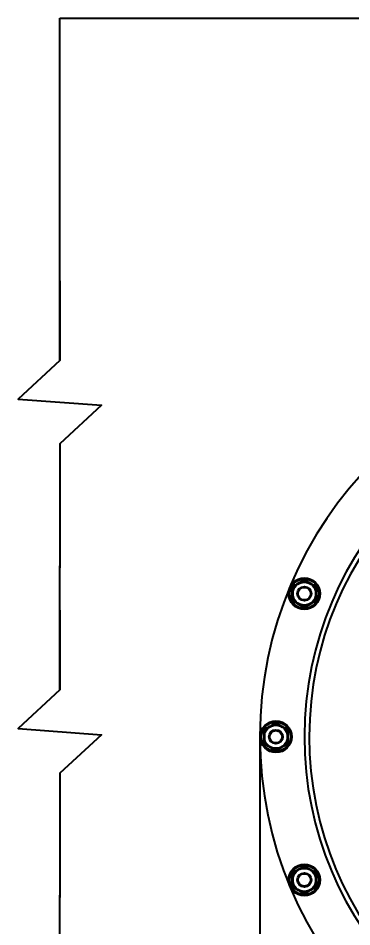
# Model space of a CAD drawing. Header units: millimetres. Extents: x 1186 to 6713, y 237 to 5598.
# Drawn here: x 3634 to 3822, y 4683 to 5195 of the extents above; entities that cross this region are included whole.
import ezdxf

# ---------------------------------------------------------------- set-up
doc = ezdxf.new("R2010")
doc.units = ezdxf.units.MM
doc.header["$LTSCALE"] = 384.175
doc.header["$PDMODE"] = 3
doc.header["$PDSIZE"] = 8
doc.layers.get('0').update_dxf_attribs({"linetype": 'CONTINUOUS'})
doc.layers.get('Defpoints').update_dxf_attribs({"linetype": 'CONTINUOUS'})
doc.layers.add('02___PRT_ALL_AXES', color=7, linetype='CONTINUOUS')
doc.styles.get("Standard").update_dxf_attribs({"font": 'calibri.ttf'})
doc.dimstyles.get("Standard").update_dxf_attribs({"dimtxt": 43.75, "dimasz": 43.75, "dimexe": 1.5, "dimexo": 1, "dimtad": 1, "dimdsep": 46, "dimtxsty": 'Standard', "dimblk": '_FILLED', "dimblk1": '_FILLED', "dimblk2": '_FILLED', "dimcen": 0.09, "dimazin": 2, "dimtol": 1, "dimtp": 0.01, "dimtm": 0.01, "dimtfac": 1, "dimtofl": 0, "dimtmove": 0, "dimatfit": 3, "dimldrblk": '_FILLED', "dimfxl": 1, "dimtolj": 1, "dimarcsym": 0})

# ---------------------------------------------------------------- blocks, each defined once
blk = doc.blocks.new('_FILLED')
at = {"color": 0, "linetype": 'ByBlock'}
blk.add_solid([(0, 0), (-1, 0.214), (-1, -0.214)], dxfattribs=at)
blk = doc.blocks.new('*D80')
at = {"color": 0, "lineweight": -2}
for p, q in [((3770.23, 4788.88), (3770.23, 4468.09)), ((4210.24, 4788.42), (4210.24, 4468.09)), ((3813.98, 4469.59), (3920.88, 4469.59)), ((4166.49, 4469.59), (4082.52, 4469.59))]:
    blk.add_line(p, q, dxfattribs=at)
at = {"layer": 'Defpoints', "color": 0}
for p in [(3770.23, 4789.88), (4210.24, 4789.42), (4210.24, 4469.59)]:
    blk.add_point(p, dxfattribs=at)
at = {"color": 0, "linetype": 'ByBlock', "lineweight": -2, "xscale": 43.75, "yscale": 43.75, "zscale": 43.75, "rotation": 180}
blk.add_blockref('_FILLED', (3770.23, 4469.59), dxfattribs=at)
at = {"color": 0, "linetype": 'ByBlock', "lineweight": -2, "xscale": 43.75, "yscale": 43.75, "zscale": 43.75}
blk.add_blockref('_FILLED', (4210.24, 4469.59), dxfattribs=at)
at = {"color": 0, "insert": (4001.7, 4469.59), "char_height": 43.75, "attachment_point": 5}
blk.add_mtext('\\A1;\\A1;%%C 440', dxfattribs=at)

msp = doc.modelspace()

# ---------------------------------------------------------------- linework, layer by layer
for p, q in [((3657.2987, 5195.27166), (5102.55559, 5195.27166)), ((3657.2987, 5072.11409), (3657.2987, 5195.27166)), ((3657.2987, 5072.11409), (3657.2987, 5195.27166)), ((3657.2987, 5002.11409), (3657.2987, 5072.11409)), ((3657.2987, 5002.11409), (3657.2987, 5072.11409)), ((3657.2987, 4955.11409), (3657.2987, 4885.11409)), ((3657.2987, 4955.11409), (3657.2987, 4885.11409)), ((3657.2987, 4816.29203), (3657.2987, 4886.29203)), ((3657.2987, 4816.29203), (3657.2987, 4886.29203)), ((3657.2987, 4769.29203), (3657.2987, 4699.29203)), ((3657.2987, 4769.29203), (3657.2987, 4699.29203)), ((3657.2987, 4630.46997), (3657.2987, 4700.46997)), ((3657.2987, 4630.46997), (3657.2987, 4700.46997))]:
    msp.add_line(p, q)
at = {"color": 0}
msp.add_line((3657.2987, 5195.27166), (5102.55559, 5195.27166), dxfattribs=at)
at = {"linetype": 'Continuous'}
for p, q in [((3795.29405, 4878.13207), (3788.79419, 4874.37906)), ((3801.79419, 4874.37952), (3795.29405, 4878.13207)), ((3788.79419, 4874.37906), (3788.79445, 4866.87351)), ((3801.79445, 4866.87397), (3801.79419, 4874.37952)), ((3788.79445, 4866.87351), (3795.29458, 4863.12096)), ((3795.29458, 4863.12096), (3801.79445, 4866.87397)), ((3779.23263, 4797.38586), (3772.73277, 4793.63286)), ((3772.73277, 4793.63286), (3772.73303, 4786.1273)), ((3785.73277, 4793.63332), (3779.23263, 4797.38586)), ((3785.73303, 4786.12776), (3785.73277, 4793.63332)), ((3772.73303, 4786.1273), (3779.23317, 4782.37476)), ((3779.23317, 4782.37476), (3785.73303, 4786.12776)), ((3795.29405, 4716.63966), (3788.79419, 4712.88665)), ((3801.79419, 4712.88711), (3795.29405, 4716.63966)), ((3788.79419, 4712.88665), (3788.79445, 4705.3811)), ((3801.79445, 4705.38156), (3801.79419, 4712.88711)), ((3788.79445, 4705.3811), (3795.29458, 4701.62855)), ((3795.29458, 4701.62855), (3801.79445, 4705.38156))]:
    msp.add_line(p, q, dxfattribs=at)
for points in [[(3657.2987, 5047.10677), (3657.2987, 5002.11409), (3633.8121, 4980.33758), (3680.7853, 4976.8906), (3657.2987, 4955.11409), (3657.2987, 4886.29203)], [(3657.2987, 5047.10677), (3657.2987, 5002.11409), (3633.8121, 4980.33758), (3680.7853, 4976.8906), (3657.2987, 4955.11409), (3657.2987, 4886.29203)], [(3657.2987, 4861.28472), (3657.2987, 4816.29203), (3633.8121, 4794.51552), (3680.7853, 4791.06854), (3657.2987, 4769.29203), (3657.2987, 4700.46997)], [(3657.2987, 4861.28472), (3657.2987, 4816.29203), (3633.8121, 4794.51552), (3680.7853, 4791.06854), (3657.2987, 4769.29203), (3657.2987, 4700.46997)]]:
    msp.add_lwpolyline(points)
for centre, radius in [((3795.29432, 4870.62652), 8.91272), ((3795.29432, 4870.62652), 8.24637), ((3795.29432, 4870.62652), 6.5), ((3795.29432, 4870.62652), 4), ((3795.29432, 4870.62652), 3.5), ((3779.2329, 4789.88031), 8.91272), ((3779.2329, 4789.88031), 8.24637), ((3779.2329, 4789.88031), 6.5), ((3779.2329, 4789.88031), 4), ((3779.2329, 4789.88031), 3.5), ((3795.29432, 4709.13411), 8.91272), ((3795.29432, 4709.13411), 8.24637), ((3795.29432, 4709.13411), 6.5), ((3795.29432, 4709.13411), 4), ((3795.29432, 4709.13411), 3.5)]:
    msp.add_circle(centre, radius, dxfattribs=at)
for points in [[(3788.44228, 4874.58221), (3789.59035, 4875.23093), (3791.88494, 4876.53125), (3794.15825, 4877.86843), (3795.29404, 4878.5384)], [(3795.29404, 4878.5384), (3796.42988, 4877.86851), (3798.70328, 4876.5315), (3800.99796, 4875.23134), (3802.14608, 4874.5827)], [(3795.2946, 4862.71463), (3794.15876, 4863.38452), (3791.88536, 4864.72153), (3789.59067, 4866.02169), (3788.44256, 4866.67033)], [(3802.14636, 4866.67082), (3800.99829, 4866.0221), (3798.7037, 4864.72178), (3796.43039, 4863.3846), (3795.2946, 4862.71463)], [(3772.38086, 4793.83601), (3773.52893, 4794.48473), (3775.82352, 4795.78505), (3778.09683, 4797.12223), (3779.23262, 4797.7922)], [(3779.23262, 4797.7922), (3780.36846, 4797.12231), (3782.64186, 4795.78529), (3784.93655, 4794.48513), (3786.08466, 4793.83649)], [(3779.23318, 4781.96842), (3778.09734, 4782.63832), (3775.82394, 4783.97533), (3773.52925, 4785.27549), (3772.38114, 4785.92413)], [(3786.08494, 4785.92461), (3784.93687, 4785.27589), (3782.64228, 4783.97557), (3780.36897, 4782.6384), (3779.23318, 4781.96842)], [(3788.44228, 4713.08981), (3789.59035, 4713.73853), (3791.88494, 4715.03885), (3794.15825, 4716.37602), (3795.29404, 4717.046)], [(3795.29404, 4717.046), (3796.42988, 4716.3761), (3798.70328, 4715.03909), (3800.99796, 4713.73893), (3802.14608, 4713.09029)], [(3795.2946, 4701.22222), (3794.15876, 4701.89211), (3791.88536, 4703.22913), (3789.59067, 4704.52928), (3788.44256, 4705.17792)], [(3802.14636, 4705.17841), (3800.99829, 4704.52969), (3798.7037, 4703.22937), (3796.43039, 4701.89219), (3795.2946, 4701.22222)]]:
    msp.add_open_spline(points, degree=3, dxfattribs=at)
for points, knots in [([(3795.29404, 4878.13206), (3795.29404, 4878.09149), (3795.29505, 4878.40295), (3795.29404, 4878.44353), (3795.29404, 4878.5384)], [0, 0, 0, 0, 0.29956188, 1, 1, 1, 1]), ([(3788.44258, 4866.67032), (3788.45489, 4867.99809), (3788.47599, 4870.63543), (3788.45454, 4873.27276), (3788.4423, 4874.58222)], [0, 0, 0, 0, 0.503470775, 1, 1, 1, 1]), ([(3788.79419, 4874.37906), (3788.79435, 4874.37837), (3788.79001, 4874.38231), (3788.7864, 4874.38307), (3788.77655, 4874.38959), (3788.76488, 4874.39611), (3788.74959, 4874.40517), (3788.72407, 4874.41998), (3788.68605, 4874.44201), (3788.63424, 4874.47177), (3788.57519, 4874.50565), (3788.51042, 4874.54291), (3788.46549, 4874.56882), (3788.4423, 4874.58221)], [0, 0, 0, 0, 0.005270768, 0.020858191, 0.046282368, 0.081003533, 0.124365062, 0.175697192, 0.299730798, 0.448270882, 0.617065146, 0.802297204, 1, 1, 1, 1]), ([(3802.14606, 4874.58269), (3802.12287, 4874.5693), (3802.07794, 4874.54339), (3802.01317, 4874.50612), (3801.95412, 4874.47225), (3801.90231, 4874.44247), (3801.86429, 4874.42045), (3801.83877, 4874.40563), (3801.82346, 4874.39658), (3801.81186, 4874.39004), (3801.80186, 4874.38357), (3801.79852, 4874.38272), (3801.79391, 4874.37887), (3801.79419, 4874.37952)], [0, 0, 0, 0, 0.197705209, 0.382939848, 0.551741292, 0.700291465, 0.824330592, 0.875663154, 0.919023194, 0.953740564, 0.97915805, 0.994736811, 1, 1, 1, 1]), ([(3802.14606, 4874.58271), (3802.13375, 4873.25507), (3802.11265, 4870.61774), (3802.1341, 4867.98041), (3802.14634, 4866.67081)], [0, 0, 0, 0, 0.503419542, 1, 1, 1, 1]), ([(3788.79447, 4866.8735), (3788.79475, 4866.87415), (3788.79012, 4866.87034), (3788.78677, 4866.86954), (3788.77671, 4866.86319), (3788.76503, 4866.85682), (3788.74962, 4866.84794), (3788.724, 4866.83331), (3788.68593, 4866.81135), (3788.63423, 4866.78138), (3788.57536, 4866.74716), (3788.51068, 4866.70968), (3788.46576, 4866.68372), (3788.44256, 4866.67033)], [0, 0, 0, 0, 0.005246527, 0.020788041, 0.046167334, 0.080859382, 0.124204947, 0.175529424, 0.299562897, 0.448123589, 0.616956491, 0.802239647, 1, 1, 1, 1]), ([(3802.14635, 4866.67081), (3802.12316, 4866.68421), (3802.07824, 4866.71016), (3802.01356, 4866.74763), (3801.95469, 4866.78184), (3801.90296, 4866.81184), (3801.86495, 4866.83373), (3801.83922, 4866.84847), (3801.82404, 4866.85708), (3801.81174, 4866.86416), (3801.80387, 4866.86845), (3801.7987, 4866.87167), (3801.79689, 4866.87223), (3801.79427, 4866.87465), (3801.79444, 4866.87396)], [0, 0, 0, 0, 0.197757183, 0.383035853, 0.551868359, 0.700432958, 0.824469569, 0.875795596, 0.919142329, 0.953834439, 0.979211825, 0.988239588, 0.994751198, 1, 1, 1, 1]), ([(3795.2946, 4862.71463), (3795.29459, 4862.8095), (3795.2956, 4862.85008), (3795.29457, 4863.16155), (3795.29457, 4863.12097)], [0, 0, 0, 0, 0.700434158, 1, 1, 1, 1]), ([(3772.38116, 4785.92412), (3772.39347, 4787.25189), (3772.41457, 4789.88922), (3772.39312, 4792.52656), (3772.38088, 4793.83602)], [0, 0, 0, 0, 0.503470775, 1, 1, 1, 1]), ([(3772.73277, 4793.63286), (3772.73293, 4793.63216), (3772.72859, 4793.6361), (3772.72498, 4793.63687), (3772.71513, 4793.64339), (3772.70347, 4793.64991), (3772.68818, 4793.65897), (3772.66265, 4793.67378), (3772.62463, 4793.6958), (3772.57282, 4793.72557), (3772.51377, 4793.75944), (3772.449, 4793.7967), (3772.40407, 4793.82261), (3772.38088, 4793.836)], [0, 0, 0, 0, 0.005270768, 0.020858191, 0.046282368, 0.081003533, 0.124365062, 0.175697192, 0.299730798, 0.448270882, 0.617065146, 0.802297204, 1, 1, 1, 1]), ([(3779.23262, 4797.38586), (3779.23262, 4797.34528), (3779.23363, 4797.65675), (3779.23262, 4797.69732), (3779.23262, 4797.7922)], [0, 0, 0, 0, 0.29956188, 1, 1, 1, 1]), ([(3786.08464, 4793.83649), (3786.06145, 4793.8231), (3786.01652, 4793.79718), (3785.95175, 4793.75992), (3785.8927, 4793.72604), (3785.84089, 4793.69627), (3785.80287, 4793.67425), (3785.77735, 4793.65943), (3785.76204, 4793.65037), (3785.75044, 4793.64383), (3785.74044, 4793.63736), (3785.7371, 4793.63651), (3785.73249, 4793.63266), (3785.73277, 4793.63332)], [0, 0, 0, 0, 0.197705209, 0.382939848, 0.551741292, 0.700291465, 0.824330592, 0.875663154, 0.919023194, 0.953740564, 0.97915805, 0.994736811, 1, 1, 1, 1]), ([(3786.08464, 4793.8365), (3786.07233, 4792.50887), (3786.05123, 4789.87153), (3786.07268, 4787.2342), (3786.08492, 4785.92461)], [0, 0, 0, 0, 0.503419542, 1, 1, 1, 1]), ([(3772.73305, 4786.1273), (3772.73333, 4786.12795), (3772.7287, 4786.12414), (3772.72535, 4786.12333), (3772.71529, 4786.11699), (3772.70361, 4786.11061), (3772.6882, 4786.10173), (3772.66258, 4786.08711), (3772.62451, 4786.06514), (3772.57281, 4786.03517), (3772.51394, 4786.00096), (3772.44926, 4785.96348), (3772.40434, 4785.93752), (3772.38115, 4785.92413)], [0, 0, 0, 0, 0.005246527, 0.020788041, 0.046167334, 0.080859382, 0.124204947, 0.175529424, 0.299562897, 0.448123589, 0.616956491, 0.802239647, 1, 1, 1, 1]), ([(3786.08493, 4785.92461), (3786.06174, 4785.938), (3786.01682, 4785.96396), (3785.95214, 4786.00143), (3785.89327, 4786.03564), (3785.84154, 4786.06563), (3785.80354, 4786.08752), (3785.7778, 4786.10226), (3785.76262, 4786.11088), (3785.75032, 4786.11796), (3785.74245, 4786.12225), (3785.73728, 4786.12547), (3785.73548, 4786.12603), (3785.73285, 4786.12845), (3785.73302, 4786.12776)], [0, 0, 0, 0, 0.197757183, 0.383035853, 0.551868359, 0.700432958, 0.824469569, 0.875795596, 0.919142329, 0.953834439, 0.979211825, 0.988239588, 0.994751198, 1, 1, 1, 1]), ([(3779.23318, 4781.96842), (3779.23318, 4782.0633), (3779.23418, 4782.10387), (3779.23315, 4782.41534), (3779.23315, 4782.37477)], [0, 0, 0, 0, 0.700434158, 1, 1, 1, 1]), ([(3795.29404, 4716.63965), (3795.29404, 4716.59908), (3795.29505, 4716.91055), (3795.29404, 4716.95112), (3795.29404, 4717.04599)], [0, 0, 0, 0, 0.29956188, 1, 1, 1, 1]), ([(3788.44258, 4705.17792), (3788.45489, 4706.50568), (3788.47599, 4709.14302), (3788.45454, 4711.78035), (3788.4423, 4713.08981)], [0, 0, 0, 0, 0.503470775, 1, 1, 1, 1]), ([(3788.79419, 4712.88665), (3788.79435, 4712.88596), (3788.79001, 4712.8899), (3788.7864, 4712.89066), (3788.77655, 4712.89718), (3788.76488, 4712.9037), (3788.74959, 4712.91276), (3788.72407, 4712.92758), (3788.68605, 4712.9496), (3788.63424, 4712.97937), (3788.57519, 4713.01324), (3788.51042, 4713.0505), (3788.46549, 4713.07641), (3788.4423, 4713.0898)], [0, 0, 0, 0, 0.005270768, 0.020858191, 0.046282368, 0.081003533, 0.124365062, 0.175697192, 0.299730798, 0.448270882, 0.617065146, 0.802297204, 1, 1, 1, 1]), ([(3802.14606, 4713.09028), (3802.12287, 4713.07689), (3802.07794, 4713.05098), (3802.01317, 4713.01371), (3801.95412, 4712.97984), (3801.90231, 4712.95006), (3801.86429, 4712.92804), (3801.83877, 4712.91322), (3801.82346, 4712.90417), (3801.81186, 4712.89763), (3801.80186, 4712.89116), (3801.79852, 4712.89031), (3801.79391, 4712.88646), (3801.79419, 4712.88711)], [0, 0, 0, 0, 0.197705209, 0.382939848, 0.551741292, 0.700291465, 0.824330592, 0.875663154, 0.919023194, 0.953740564, 0.97915805, 0.994736811, 1, 1, 1, 1]), ([(3802.14606, 4713.0903), (3802.13375, 4711.76266), (3802.11265, 4709.12533), (3802.1341, 4706.488), (3802.14634, 4705.1784)], [0, 0, 0, 0, 0.503419542, 1, 1, 1, 1]), ([(3788.79447, 4705.38109), (3788.79475, 4705.38174), (3788.79012, 4705.37793), (3788.78677, 4705.37713), (3788.77671, 4705.37078), (3788.76503, 4705.36441), (3788.74962, 4705.35553), (3788.724, 4705.34091), (3788.68593, 4705.31894), (3788.63423, 4705.28897), (3788.57536, 4705.25475), (3788.51068, 4705.21728), (3788.46576, 4705.19131), (3788.44256, 4705.17792)], [0, 0, 0, 0, 0.005246527, 0.020788041, 0.046167334, 0.080859382, 0.124204947, 0.175529424, 0.299562897, 0.448123589, 0.616956491, 0.802239647, 1, 1, 1, 1]), ([(3795.2946, 4701.22222), (3795.29459, 4701.31709), (3795.2956, 4701.35767), (3795.29457, 4701.66914), (3795.29457, 4701.62856)], [0, 0, 0, 0, 0.700434158, 1, 1, 1, 1]), ([(3802.14635, 4705.17841), (3802.12316, 4705.1918), (3802.07824, 4705.21776), (3802.01356, 4705.25523), (3801.95469, 4705.28943), (3801.90296, 4705.31943), (3801.86495, 4705.34132), (3801.83922, 4705.35606), (3801.82404, 4705.36467), (3801.81174, 4705.37175), (3801.80387, 4705.37605), (3801.7987, 4705.37926), (3801.79689, 4705.37982), (3801.79427, 4705.38224), (3801.79444, 4705.38155)], [0, 0, 0, 0, 0.197757183, 0.383035853, 0.551868359, 0.700432958, 0.824469569, 0.875795596, 0.919142329, 0.953834439, 0.979211825, 0.988239588, 0.994751198, 1, 1, 1, 1])]:
    msp.add_open_spline(points, degree=3, knots=knots, dxfattribs=at)
at = {"layer": '02___PRT_ALL_AXES', "linetype": 'Continuous'}
for radius in [220, 194.89893, 192.18745]:
    msp.add_arc((3990.2329, 4789.88031), radius, 0, 359.88, dxfattribs=at)

# ---------------------------------------------------------------- dimensions: what is measured, and where the dimension line sits
dim = msp.add_linear_dim(base=(4210.23702, 4469.58932), p1=(3770.2329, 4789.88031), p2=(4210.23702, 4789.4189), text='\\A1;%%C 440', dimstyle='Standard', override={"dimtad": 0, "dimtih": 1, "dimtoh": 1, "dimdec": 4, "dimzin": 0, "dimtxsty": 'Standard', "dimcen": 62.865, "dimadec": 0, "dimazin": 0, "dimtdec": 4, "dimtzin": 0})
dim.commit()
dim.dimension.update_dxf_attribs({"geometry": '*D80', "text_midpoint": (4001.69906, 4469.58932), "dimtype": 160})

doc.saveas('drawing.dxf')
